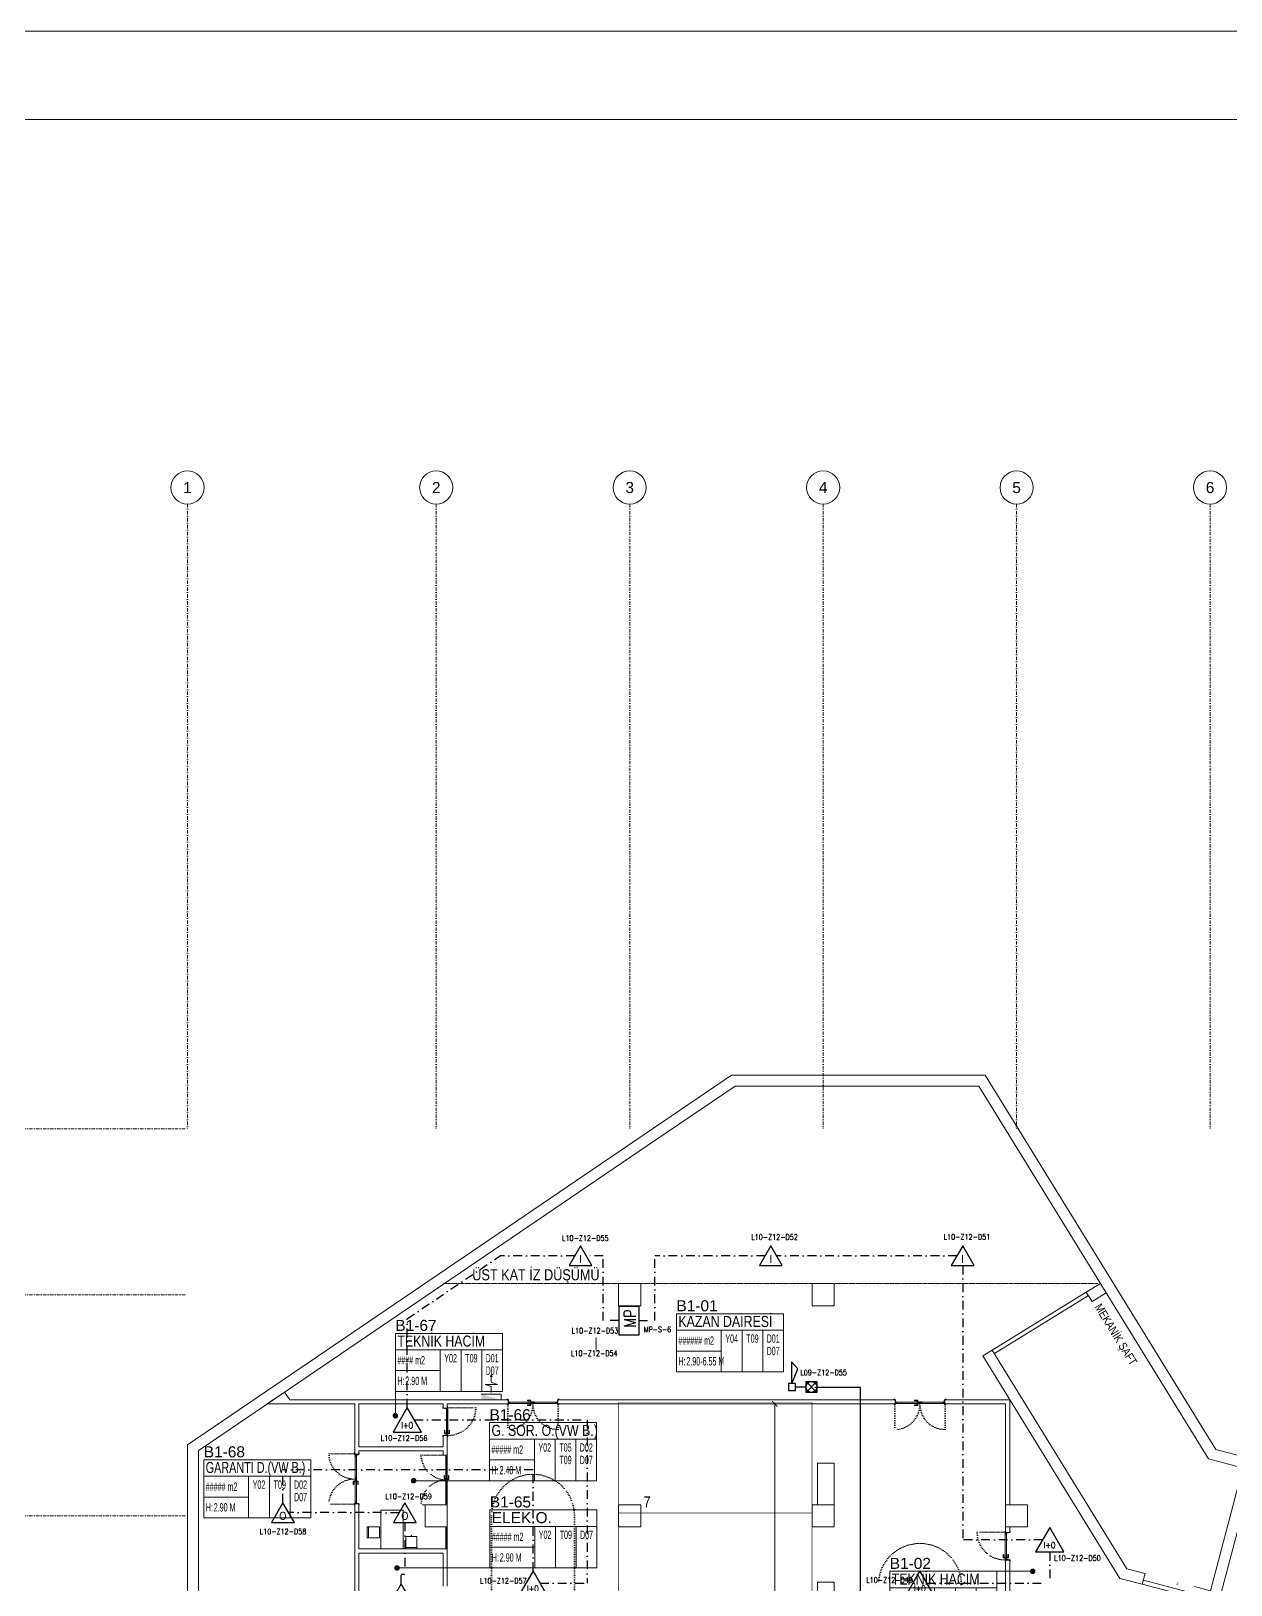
# Model space of a CAD drawing. Header units: metres. Extents: x -19121 to 152404, y -12107 to 29421.
# Drawn here: x 55434 to 59776, y 6980 to 12601 of the extents above; entities that cross this region are included whole.
import ezdxf
from ezdxf.enums import TextEntityAlignment as Align

# ---------------------------------------------------------------- set-up
doc = ezdxf.new("R2010")
doc.units = ezdxf.units.M
doc.header["$LTSCALE"] = 50
doc.header["$MEASUREMENT"] = 0
for name, pattern in [('DASHDOT', [25.4, 12.7, -6.35, 0, -6.35]), ('DASHDOT2', [0.5, 0.25, -0.125, 0, -0.125]), ('DOT2', [0.125, 0, -0.125]), ('DOT5', [0.75, 0, -0.75]), ('HIDDEN', [0.375, 0.25, -0.125])]:
    doc.linetypes.add(name, pattern=pattern)
doc.layers.get('0').update_dxf_attribs({"color": 9, "lineweight": 9})
for name, color, linetype, lineweight in [('00', 9, 'Continuous', 9), ('01', 9, 'Continuous', 9), ('05', 9, 'Continuous', 9), ('06B', 9, 'Continuous', 9), ('06C', 9, 'Continuous', 9), ('06D', 9, 'Continuous', 9), ('09', 9, 'Continuous', 9), ('10', 9, 'Continuous', 9), ('15', 9, 'Continuous', 9), ('20', 9, 'DOT2', 9), ('21', 9, 'Continuous', 9), ('21_mahal200', 9, 'Continuous', 9), ('24', 9, 'DASHDOT2', 9), ('25', 9, 'Continuous', 9), ('32-ekipman', 9, 'Continuous', 9), ('40A', 9, 'Continuous', 9), ('E-DEDEKTÖR NUMARALARI', 20, 'Continuous', 30), ('E-KABLO', 7, 'Continuous', 30), ('E-KOMBİNE DEDEKTÖR (ISI+OPTİK DUMAN)', 7, 'Continuous', 30), ('E-OPTİK DUMAN DEDEKTÖRÜ', 7, 'Continuous', 30), ('E-SABİT SICAKLIK DEDEKTÖRÜ', 7, 'Continuous', 30), ('E-YANGIN İHBAR KORNASI+FLAŞÖR', 7, 'Continuous', 30), ('E-YAZI', 7, 'Continuous', 30)]:
    doc.layers.add(name, color=color, linetype=linetype, lineweight=lineweight)
doc.styles.add('Arial', font='arial.ttf', dxfattribs={"height": 2.5})
doc.styles.add('E-YAZI', font='txttw.shx', dxfattribs={"height": 200})
doc.styles.add('MuuM_TEXT-STANDART', font='ARIALN.TTF')
doc.dimstyles.new('MuuM_DIM200', dxfattribs={"dimscale": 20, "dimtxt": 2, "dimasz": 1, "dimexe": 1, "dimexo": 1, "dimgap": 1, "dimtad": 1, "dimdec": 1, "dimrnd": 0.5, "dimdsep": 46, "dimtxsty": 'MuuM_TEXT-STANDART', "dimblk": 'ARCHTICK', "dimcen": 0, "dimdle": 0.15, "dimclrd": 256, "dimclre": 256, "dimclrt": 256, "dimadec": 0, "dimazin": 0, "dimtfac": 5, "dimtdec": 1, "dimtix": 1, "dimtmove": 2, "dimatfit": 3, "dimldrblk": 'DOT', "dimfxl": 3, "dimfxlon": 1, "dimtolj": 1, "dimlwd": -1, "dimlwe": -1, "dimarcsym": 0})

# ---------------------------------------------------------------- blocks, each defined once
blk = doc.blocks.new('0_aks')
at = {"linetype": 'Continuous'}
blk.add_circle((0, 0), 3, dxfattribs=at)
at = {"style": 'Arial'}
blk.add_attdef('AKS', text='', height=2, dxfattribs=at).set_placement((0, 0), align=Align.MIDDLE_CENTER)
blk = doc.blocks.new('p-akslar_yeni')
at = {"layer": '24'}
for points in [[(6415, 2315.1), (6415, 55)], [(7315, 2315.1), (7315, 55)], [(8015, 2315.1), (8015, 55)], [(8715, 2315.1), (8715, 55)], [(9415, 2315.1), (9415, 55)], [(10115, 2315.1), (10115, 55)], [(-2190, 55), (6415, 55)], [(-2190, -545), (6415, -545)], [(-2190, -1345), (6415, -1345)]]:
    blk.add_lwpolyline(points, dxfattribs=at)
at = {"layer": '21', "xscale": 20, "yscale": 20, "zscale": 20}
for p, values in [((6415, 2375.1), {'AKS': '1'}), ((7315, 2375.1), {'AKS': '2'}), ((8015, 2375.1), {'AKS': '3'}), ((8715, 2375.1), {'AKS': '4'}), ((9415, 2375.1), {'AKS': '5'}), ((10115, 2375.1), {'AKS': '6'})]:
    blk.add_blockref('0_aks', p, dxfattribs=at).add_auto_attribs(values)
blk = doc.blocks.new('100_KOMBİNE DEDEKTÖR (ISI+OPTİK DUMAN) 085')
at = {"layer": 'E-KOMBİNE DEDEKTÖR (ISI+OPTİK DUMAN)', "color": 4}
blk.add_lwpolyline([(2.55, 0), (0, 4.42), (-2.55, 0)], close=True, dxfattribs=at)
at = {"layer": 'E-KOMBİNE DEDEKTÖR (ISI+OPTİK DUMAN)', "color": 3, "style": 'E-YAZI', "width": 0.8}
blk.add_text('I+O', height=1.102, dxfattribs=at).set_placement((-0.02, 1.22), align=Align.MIDDLE)
blk = doc.blocks.new('100_OPTİK DUMAN DEDEKTÖRÜ 085')
at = {"layer": 'E-OPTİK DUMAN DEDEKTÖRÜ', "color": 4}
blk.add_lwpolyline([(2.06, 0), (0, 3.57), (-2.06, 0)], close=True, dxfattribs=at)
at = {"layer": 'E-OPTİK DUMAN DEDEKTÖRÜ', "color": 3, "style": 'E-YAZI'}
blk.add_text('O', height=1.36, dxfattribs=at).set_placement((-0.02, 1.2), align=Align.MIDDLE)
blk = doc.blocks.new('100_SABİT SICAKLIK DEDEKTÖRÜ 085')
at = {"layer": 'E-SABİT SICAKLIK DEDEKTÖRÜ', "color": 4}
blk.add_lwpolyline([(2.06, 0), (0, 3.57), (-2.06, 0)], close=True, dxfattribs=at)
at = {"layer": 'E-SABİT SICAKLIK DEDEKTÖRÜ', "color": 3, "style": 'E-YAZI'}
blk.add_text('I', height=1.36, dxfattribs=at).set_placement((-0.02, 1.2), align=Align.MIDDLE)
blk = doc.blocks.new('100_YANGIN İHBAR KORNASI+FLAŞÖR 085')
at = {"layer": 'E-YANGIN İHBAR KORNASI+FLAŞÖR', "color": 4}
for p, q in [((0.56, 5.32), (0.56, 1.4)), ((1.69, 4.04), (0.56, 5.32)), ((0.58, 1.4), (1.69, 4.04)), ((-0.02, 1.4), (-0.02, 0.11)), ((1.27, 1.4), (-0.02, 1.4)), ((-0.02, 0.11), (1.27, 0.11)), ((1.27, 0.11), (1.27, 1.4)), ((1.27, 0.76), (3.17, 0.76)), ((3.17, 1.74), (5.13, -0.22))]:
    blk.add_line(p, q, dxfattribs=at)
blk.add_lwpolyline([(3.17, -0.22), (3.17, 1.74), (5.13, 1.74), (5.13, -0.22)], close=True, dxfattribs=at)
blk.add_lwpolyline([(5.13, 1.74), (3.17, -0.22)], dxfattribs=at)
blk.add_circle((4.15, 0.76), 0.979, dxfattribs=at)
blk = doc.blocks.new('E-MODUL PANOLARI')
at = {"layer": 'E-KABLO', "color": 1}
blk.add_lwpolyline([(-49, 66.9), (49, 66.9), (49, 0), (-49, 0)], close=True, dxfattribs=at)
at = {"layer": 'E-KABLO', "color": 1, "style": 'E-YAZI', "width": 0.8}
blk.add_text('MP', height=40, dxfattribs=at).set_placement((-23, 9.5))
blk = doc.blocks.new('p-kolon_80x80')
blk.add_lwpolyline([(-40, -40), (40, -40), (40, 40), (-40, 40)], close=True)
blk = doc.blocks.new('1.bod.mimari.elk')
at = {"layer": '01'}
for points in [[(5506.7, -1741.2), (4752.4, -1474.9), (3694.6, -1194.2), (2863.6, 154.4), (1981.2, 154.4), (1695, -40), (1695, -40), (60, -1150.3), (40, -1163.9), (40, -1188.2), (40, -1370), (40, -1370), (40, -1430), (40, -1430), (40, -1850)], [(0, -2945), (0, -1142.7), (1968.9, 194.4), (2885.9, 194.4), (3720.3, -1159.7), (4764.2, -1436.6), (5520, -1703.5)], [(3252.2, -590.6), (3303.3, -559.2), (3324.2, -593.2), (3273.2, -624.7), (3252.2, -590.6)], [(3454.8, -1647.7), (3373.6, -1626.4), (2877.6, -821.5), (2911.6, -800.5), (2911.6, -800.5), (3399.2, -1591.8), (3464.9, -1609)], [(3643.2, -1655.6), (3701.4, -1670.8), (3819, -1227.3), (3857.7, -1237.5), (3729.8, -1719.6), (3633.1, -1694.3)], [(3454.8, -1647.7), (3464.9, -1609)]]:
    blk.add_lwpolyline(points, dxfattribs=at)
for p in [(1600, -600), (2300, -600), (900, -1400), (1600, -1400), (2300, -1400), (3000, -1400)]:
    blk.add_blockref('p-kolon_80x80', p, dxfattribs=at)
blk = doc.blocks.new('p-işyeri')
at = {"color": 0, "const_width": 2}
blk.add_lwpolyline([(200, 0), (200, 700), (-200, 700), (-200, 0)], close=True, dxfattribs=at)
blk = doc.blocks.new('prf-scr2')
at = {"linetype": 'DOT2', "ltscale": 10}
blk.add_line((0, 0.2), (0, -1.1), dxfattribs=at)
for p, q in [((-0.1, -0.2), (0.1, -0.3)), ((0.1, -0.2), (-0.1, -0.2)), ((0.1, -0.3), (-0.1, -0.3)), ((-0.1, -0.3), (0.1, -0.4)), ((0.1, -0.4), (-0.1, -0.4)), ((0.1, -0.5), (-0.1, -0.4)), ((-0.1, -0.4), (0.1, -0.4)), ((0.1, -0.6), (-0.1, -0.5)), ((-0.1, -0.5), (0.1, -0.5)), ((-0.1, -0.6), (0.1, -0.7)), ((0.1, -0.6), (-0.1, -0.6)), ((-0.1, -0.6), (0.1, -0.6)), ((-0.1, -0.7), (0.1, -0.8)), ((0.1, -0.7), (-0.1, -0.7)), ((-0.1, -0.8), (0.1, -0.8)), ((0.1, -0.8), (-0.1, -0.8)), ((0.1, -0.2), (0, -0.1)), ((0, -0.2), (0.1, -0.2))]:
    blk.add_line(p, q)
blk.add_lwpolyline([(0.2, 0), (-0.2, 0), (-0.2, 0), (-0.1, -0.1), (0.1, -0.1), (0.2, 0), (0.2, 0)], close=True)
for points in [[(0.2, 0), (-0.2, 0)], [(-0.1, -0.1), (-0.1, -0.2), (-0.1, -0.2), (-0.1, -0.2), (-0.1, -0.2), (-0.1, -0.3), (-0.1, -0.3), (-0.1, -0.3), (-0.1, -0.3), (-0.1, -0.4), (-0.1, -0.4), (-0.1, -0.4), (-0.1, -0.4), (-0.1, -0.4), (-0.1, -0.5), (-0.1, -0.5), (-0.1, -0.5), (-0.1, -0.5), (-0.1, -0.5), (-0.1, -0.5), (-0.1, -0.6), (-0.1, -0.6), (-0.1, -0.6), (-0.1, -0.6), (-0.1, -0.6), (-0.1, -0.7), (-0.1, -0.7), (-0.1, -0.7), (-0.1, -0.7), (-0.1, -0.7), (-0.1, -0.8), (-0.1, -0.8), (-0.1, -0.8), (-0.1, -0.8), (0, -0.9), (0, -0.9), (0, -0.9), (0.1, -0.8), (0.1, -0.8), (0.1, -0.7), (0.1, -0.7), (0.1, -0.7), (0.1, -0.7), (0.1, -0.7), (0.1, -0.7), (0.1, -0.6), (0.1, -0.6), (0.1, -0.6), (0.1, -0.6), (0.1, -0.6), (0.1, -0.5), (0.1, -0.5), (0.1, -0.5), (0.1, -0.5), (0.1, -0.4), (0.1, -0.4), (0.1, -0.4), (0.1, -0.4), (0.1, -0.4), (0.1, -0.3), (0.1, -0.3), (0.1, -0.3), (0.1, -0.3), (0.1, -0.3), (0.1, -0.3), (0.1, -0.2), (0.1, -0.2), (0.1, -0.2), (0.1, -0.2), (0.1, -0.2), (0.1, -0.1)]]:
    blk.add_lwpolyline(points)
blk = doc.blocks.new('gr-p-barel kilitli kapı kolu')
at = {"flags": 128}
for points in [[(-0.9, 0.8), (-0.9, 4.9), (-11.7, 4.9), (-11.7, 6.7), (0.9, 6.7), (0.9, 0.8)], [(-0.8, 5), (0.8, 6.6)]]:
    blk.add_lwpolyline(points, dxfattribs=at)
blk.add_lwpolyline([(-2.75, 0), (-2.75, 0.7), (2.75, 0.7), (2.75, 0)])
blk.add_lwpolyline([(-1.3, 0.7), (1.3, 0.7), (1.3, 0.8), (-1.3, 0.8)], close=True)
blk = doc.blocks.new('p-de-02')
at = {"layer": '06C'}
blk.add_lwpolyline([(106.3, -16.6, 1), (106.3, -15.8), (104.3, -15.8), (104.3, -16.6), (106.4, -16.6)], format="xyb", dxfattribs=at)
blk.add_arc((106.3, -16.2), 0.5, 233.1301, 126.8699, dxfattribs=at)
at = {"layer": '09'}
for p, q in [((108.1, -16.7), (108.1, -16.6)), ((108.2, -16.7), (108.2, -16.6)), ((108.3, -16.6), (108.3, -16.7)), ((108.4, -16.7), (108.4, -16.6)), ((108.5, -16.6), (108.5, -16.7)), ((108.6, -16.7), (108.6, -16.6)), ((108.7, -16.6), (108.7, -16.7)), ((108.8, -16.6), (108.8, -16.7)), ((109.3, -21.9), (109.3, -21.7)), ((109.4, -21.7), (109.4, -21.9)), ((109.5, -21.9), (109.5, -21.7)), ((109.6, -21.7), (109.6, -21.9)), ((109.7, -21.9), (109.7, -21.7)), ((109.8, -21.7), (109.8, -21.9)), ((109.9, -21.9), (109.9, -21.7)), ((110, -21.9), (110, -21.7))]:
    blk.add_line(p, q, dxfattribs=at)
at = {"layer": '10'}
for points in [[(14.2, -6.8, -0.414214), (14.3, -6.7), (18.7, -6.7, -0.414214), (18.8, -6.8), (18.8, -14.1), (19, -14.1), (19, -6.8, 0.414214), (18.7, -6.5), (14.3, -6.5, 0.414214), (14, -6.8), (14, -7.7, 0.414214), (14.3, -8), (15.4, -8), (15.4, -7.8), (14.3, -7.8, -0.414214), (14.2, -7.7)], [(19, -9.7, -0.414214), (19.3, -9.4), (20.3, -9.4, -0.414214), (20.6, -9.7), (20.6, -16.1, -0.414214), (20.3, -16.4, -0.414214), (20, -16.1), (20, -15.2), (19, -15.2), (19, -24.2, -0.414214), (18.7, -24.5), (14.3, -24.5, -0.414214), (14, -24.2), (14, -23.3, -0.414214), (14.3, -23), (15.4, -23), (15.4, -23.2), (14.3, -23.2, 0.414214), (14.2, -23.3), (14.2, -24.2, 0.414214), (14.3, -24.3), (18.7, -24.3, 0.414214), (18.8, -24.2), (18.8, -15), (20.2, -15), (20.2, -16.1, 0.414214), (20.3, -16.2, 0.414214), (20.4, -16.1), (20.4, -9.7, 0.414214), (20.3, -9.6), (19.3, -9.6, 0.414214), (19.2, -9.7), (19.2, -10.6), (19, -10.6)], [(18.4, -25), (19.8, -24.4), (19.8, -21.5), (20, -21.5), (20, -24.5), (18.5, -25.2, -14.796002)], [(198.6, -9.7, 0.414214), (198.3, -9.4), (197.3, -9.4, 0.414214), (197, -9.7), (197, -16.1, 0.414214), (197.3, -16.4, 0.414214), (197.6, -16.1), (197.6, -15.2), (198.6, -15.2), (198.6, -24.2, 0.414214), (198.9, -24.5), (203.3, -24.5, 0.414214), (203.6, -24.2), (203.6, -23.3, 0.414214), (203.3, -23), (202.2, -23), (202.2, -23.2), (203.3, -23.2, -0.414214), (203.4, -23.3), (203.4, -24.2, -0.414214), (203.3, -24.3), (198.9, -24.3, -0.414214), (198.8, -24.2), (198.8, -15), (197.4, -15), (197.4, -16.1, -0.414214), (197.3, -16.2, -0.414214), (197.2, -16.1), (197.2, -9.7, -0.414214), (197.3, -9.6), (198.3, -9.6, -0.414214), (198.4, -9.7), (198.4, -10.6), (198.6, -10.6)], [(199.2, -25), (197.8, -24.4), (197.8, -21.5), (197.6, -21.5), (197.6, -24.5), (199.1, -25.2, 14.796002)], [(203.4, -6.8, 0.414214), (203.3, -6.7), (198.9, -6.7, 0.414214), (198.8, -6.8), (198.8, -14.1), (198.6, -14.1), (198.6, -6.8, -0.414214), (198.9, -6.5), (203.3, -6.5, -0.414214), (203.6, -6.8), (203.6, -7.7, -0.414214), (203.3, -8), (202.2, -8), (202.2, -7.8), (203.3, -7.8, 0.414214), (203.4, -7.7)]]:
    blk.add_lwpolyline(points, format="xyb", close=True, dxfattribs=at)
for points in [[(108.2, -20.1), (108.2, -18.1), (108.5, -18.1), (108.5, -17), (20.3, -17), (20.3, -18.1), (20.6, -18.1), (20.6, -20.1), (20.3, -20.1), (20.3, -18.3), (20, -18.3), (20, -16.7), (108.8, -16.7), (108.8, -18.3), (108.5, -18.3), (108.5, -20.1)], [(108.2, -18.1), (108.2, -20.1), (108.8, -20.1), (108.8, -21.7), (20, -21.7), (20, -20.1), (20.6, -20.1), (20.6, -18.1), (20.9, -18.1), (20.9, -20.3), (20.3, -20.3), (20.3, -21.4), (108.5, -21.4), (108.5, -20.3), (107.9, -20.3), (107.9, -18.1), (108.2, -18.1)], [(109.9, -20.1), (109.9, -18.1), (109.6, -18.1), (109.6, -17), (197.3, -17), (197.3, -18.1), (197, -18.1), (197, -20.1), (197.3, -20.1), (197.3, -18.3), (197.6, -18.3), (197.6, -16.7), (109.3, -16.7), (109.3, -18.3), (109.6, -18.3), (109.6, -20.1)], [(109.9, -18.1), (109.9, -20.1), (109.3, -20.1), (109.3, -21.7), (197.6, -21.7), (197.6, -20.1), (197, -20.1), (197, -18.1), (196.7, -18.1), (196.7, -20.3), (197.3, -20.3), (197.3, -21.4), (109.6, -21.4), (109.6, -20.3), (110.2, -20.3), (110.2, -18.1), (109.9, -18.1)]]:
    blk.add_lwpolyline(points, dxfattribs=at)
for points in [[(20.9, -17.2), (26.9, -17.2), (26.9, -21.2), (20.9, -21.2)], [(21.2, -17.5), (26.6, -17.5), (26.6, -20.9), (21.2, -20.9)], [(107.9, -17.2), (101.9, -17.2), (101.9, -21.2), (107.9, -21.2)], [(107.6, -17.5), (102.2, -17.5), (102.2, -20.9), (107.6, -20.9)], [(108.1, -22.4), (110, -22.4), (110, -21.9), (108.1, -21.9), (107.5, -21.9), (107.5, -22.4)], [(110, -16.1), (108.1, -16.1), (108.1, -16.6), (110.6, -16.6), (110.6, -16.6), (110.6, -16.1)], [(110.2, -17.2), (116.2, -17.2), (116.2, -21.2), (110.2, -21.2)], [(110.5, -17.5), (115.9, -17.5), (115.9, -20.9), (110.5, -20.9)], [(196.7, -17.2), (192.7, -17.2), (192.7, -21.2), (196.7, -21.2)], [(196.4, -17.5), (193, -17.5), (193, -20.9), (196.4, -20.9)]]:
    blk.add_lwpolyline(points, close=True, dxfattribs=at)
for centre in [(17.8, -25.5), (199.8, -25.5)]:
    blk.add_circle(centre, 0.55, dxfattribs=at)
at = {"layer": '20'}
for p, q in [((17.8, -25.5), (17.8, -116)), ((199.8, -25.5), (199.8, -116))]:
    blk.add_line(p, q, dxfattribs=at)
at = {"layer": '20', "linetype": 'HIDDEN'}
for points in [[(18.6, -24.3), (18.6, -23), (17.1, -23), (17.1, -24.3)], [(18.4, -25), (18.4, -23.2), (17.3, -23.2), (17.3, -25)], [(199, -24.3), (199, -23), (200.5, -23), (200.5, -24.3)], [(199.2, -25), (199.2, -23.2), (200.3, -23.2), (200.3, -25)]]:
    blk.add_lwpolyline(points, dxfattribs=at)
at = {"layer": '20'}
for centre, start, end in [((17.8, -25.5), 270, 2.4057), ((199.8, -25.5), 177.5943, 270)]:
    blk.add_arc(centre, 90.5, start, end, dxfattribs=at)
at = {"layer": '06B', "xscale": -1}
blk.add_blockref('gr-p-barel kilitli kapı kolu', (117.3, -16.7), dxfattribs=at)
at = {"layer": '06B', "rotation": 180}
blk.add_blockref('gr-p-barel kilitli kapı kolu', (117.3, -21.7), dxfattribs=at)
at = {"layer": '10', "xscale": -1, "rotation": 90}
for p in [(20.3, -19.2), (109.6, -19.2)]:
    blk.add_blockref('prf-scr2', p, dxfattribs=at)
at = {"layer": '10', "rotation": 270}
for p in [(108.5, -19.2), (197.3, -19.2)]:
    blk.add_blockref('prf-scr2', p, dxfattribs=at)
blk = doc.blocks.new('K-SAC-01')
at = {"layer": '10'}
for points in [[(-4.6, 16.2, -0.414214), (-4.5, 16.3), (-0.1, 16.3, -0.414214), (0, 16.2), (0, 5.9), (0.2, 5.9), (0.2, 16.2, 0.414214), (-0.1, 16.5), (-4.5, 16.5, 0.414214), (-4.8, 16.2), (-4.8, 15.3, 0.414214), (-4.5, 15), (-3.4, 15), (-3.4, 15.2), (-4.5, 15.2, -0.414214), (-4.6, 15.3)], [(0.2, 10.3, -0.414214), (0.5, 10.6), (1.5, 10.6, -0.414214), (1.8, 10.3), (1.8, 3.9, -0.414214), (1.5, 3.6, -0.414214), (1.2, 3.9), (1.2, 4.8), (0.2, 4.8), (0.2, -1.2, -0.414214), (-0.1, -1.5), (-4.5, -1.5, -0.414214), (-4.8, -1.2), (-4.8, -0.3, -0.414214), (-4.5, 0), (-3.4, 0), (-3.4, -0.2), (-4.5, -0.2, 0.414214), (-4.6, -0.3), (-4.6, -1.2, 0.414214), (-4.5, -1.3), (-0.1, -1.3, 0.414214), (0, -1.2), (0, 5), (1.4, 5), (1.4, 3.9, 0.414214), (1.5, 3.8, 0.414214), (1.6, 3.9), (1.6, 10.3, 0.414214), (1.5, 10.4), (0.5, 10.4, 0.414214), (0.4, 10.3), (0.4, 9.4), (0.2, 9.4)], [(-0.4, -2), (1, -1.4), (1, 1.5), (1.2, 1.5), (1.2, -1.5), (-0.3, -2.2, -14.796002)], [(99.8, 10.3, 0.414214), (99.5, 10.6), (98.5, 10.6, 0.414214), (98.2, 10.3), (98.2, 3.9, 0.414214), (98.5, 3.6, 0.414214), (98.8, 3.9), (98.8, 4.8), (99.8, 4.8), (99.8, -1.2, 0.414214), (100.1, -1.5), (104.5, -1.5, 0.414214), (104.8, -1.2), (104.8, -0.3, 0.414214), (104.5, 0), (103.4, 0), (103.4, -0.2), (104.5, -0.2, -0.414214), (104.6, -0.3), (104.6, -1.2, -0.414214), (104.5, -1.3), (100.1, -1.3, -0.414214), (100, -1.2), (100, 5), (98.6, 5), (98.6, 3.9, -0.414214), (98.5, 3.8, -0.414214), (98.4, 3.9), (98.4, 10.3, -0.414214), (98.5, 10.4), (99.5, 10.4, -0.414214), (99.6, 10.3), (99.6, 9.4), (99.8, 9.4)], [(104.6, 16.2, 0.414214), (104.5, 16.3), (100.1, 16.3, 0.414214), (100, 16.2), (100, 5.9), (99.8, 5.9), (99.8, 16.2, -0.414214), (100.1, 16.5), (104.5, 16.5, -0.414214), (104.8, 16.2), (104.8, 15.3, -0.414214), (104.5, 15), (103.4, 15), (103.4, 15.2), (104.5, 15.2, 0.414214), (104.6, 15.3)]]:
    blk.add_lwpolyline(points, format="xyb", close=True, dxfattribs=at)
for points in [[(98.8, 0.1), (98.8, 2.1), (99.1, 2.1), (99.1, 3.2), (1.5, 3.2), (1.5, 2.1), (1.8, 2.1), (1.8, 0.1), (1.5, 0.1), (1.5, 1.9), (1.2, 1.9), (1.2, 3.5), (99.4, 3.5), (99.4, 1.9), (99.1, 1.9), (99.1, 0.1)], [(98.8, 2.1), (98.8, 0.1), (99.4, 0.1), (99.4, -1.5), (1.2, -1.5), (1.2, 0.1), (1.8, 0.1), (1.8, 2.1), (2.1, 2.1), (2.1, -0.1), (1.5, -0.1), (1.5, -1.2), (99.1, -1.2), (99.1, -0.1), (98.5, -0.1), (98.5, 2.1), (98.8, 2.1)]]:
    blk.add_lwpolyline(points, dxfattribs=at)
for points in [[(2.1, 3), (8.1, 3), (8.1, -1), (2.1, -1)], [(2.4, 2.7), (7.8, 2.7), (7.8, -0.7), (2.4, -0.7)], [(98.5, 3), (92.5, 3), (92.5, -1), (98.5, -1)], [(98.2, 2.7), (92.8, 2.7), (92.8, -0.7), (98.2, -0.7)]]:
    blk.add_lwpolyline(points, close=True, dxfattribs=at)
blk.add_circle((-0.9, -2.5), 0.55, dxfattribs=at)
at = {"layer": '20', "linetype": 'HIDDEN'}
for points in [[(-0.2, -1.3), (-0.2, 0), (-1.7, 0), (-1.7, -1.3)], [(-0.4, -2), (-0.4, -0.2), (-1.5, -0.2), (-1.5, -2)]]:
    blk.add_lwpolyline(points, dxfattribs=at)
at = {"layer": '20'}
blk.add_lwpolyline([(-0.9, -2.5), (-0.9, -102.9)], dxfattribs=at)
blk.add_arc((-0.9, -2.5), 100.4, 270, 1.5131, dxfattribs=at)
at = {"layer": '06B'}
blk.add_blockref('gr-p-barel kilitli kapı kolu', (91.4, 3.5), dxfattribs=at)
at = {"layer": '06B', "xscale": -1, "rotation": 180}
blk.add_blockref('gr-p-barel kilitli kapı kolu', (91.4, -1.5), dxfattribs=at)
at = {"layer": '10', "xscale": -1, "rotation": 90}
blk.add_blockref('prf-scr2', (1.5, 1), dxfattribs=at)
at = {"layer": '10', "rotation": 270}
blk.add_blockref('prf-scr2', (99.1, 1.2), dxfattribs=at)
blk = doc.blocks.new('_ArchTick')
at = {"color": 0, "linetype": 'ByBlock', "const_width": 0.15}
blk.add_lwpolyline([(-0.5, -0.5), (0.5, 0.5)], dxfattribs=at)
blk = doc.blocks.new('*D452')
at = {"layer": '25', "transparency": 16777216}
for p, q in [((92079.7, 5767), (92003.8, 5767)), ((92023.8, -1056), (92023.8, 5770)), ((92079.7, -1053), (92003.8, -1053))]:
    blk.add_line(p, q, dxfattribs=at)
at = {"layer": '25', "transparency": 16777216, "xscale": 20, "yscale": 20, "zscale": 20}
for p, rotation in [((92023.8, 5767), 90), ((92023.8, -1053), 270)]:
    blk.add_blockref('_ArchTick', p, dxfattribs=dict(at, rotation=rotation))
at = {"layer": '25', "transparency": 16777216, "insert": (91978.3, 2247.9), "char_height": 50, "attachment_point": 5, "rotation": 90, "style": 'MuuM_TEXT-STANDART'}
blk.add_mtext('\\A1;6820', dxfattribs=at)
blk = doc.blocks.new('_Dot')
at = {"color": 0, "linetype": 'ByBlock', "lineweight": -2}
blk.add_line((-0.5, 0), (-1, 0), dxfattribs=at)
at = {"color": 0, "linetype": 'ByBlock', "const_width": 0.5}
blk.add_lwpolyline([(-0.25, 0, 1), (0.25, 0, 1)], format="xyb", close=True, dxfattribs=at)
blk = doc.blocks.new('YD-72-20')
at = {"linetype": 'Continuous'}
for p, q in [((0, 0.714), (-0.028, 0.634)), ((0, 0.714), (0.028, 0.634)), ((0, 0.434), (0, 0.714)), ((0.36, 0), (-0.36, 0)), ((-0.225, 0.355), (0.225, 0.355)), ((-0.225, 0.355), (0, 0.276)), ((0.225, 0.355), (0, 0.434)), ((0, 0.058), (0, 0.276)), ((0.36, 0), (0.36, -0.2))]:
    blk.add_line(p, q, dxfattribs=at)
blk.add_solid([(0.36, -0.2), (-0.36, 0), (-0.36, -0.2)])
blk = doc.blocks.new('b1 yan.dol')
at = {"xscale": 100, "yscale": 100, "zscale": 100}
blk.add_blockref('YD-72-20', (57099.1, -11841.4), dxfattribs=at)
blk = doc.blocks.new('A$C724E0FF5')
at = {"layer": '09'}
for p, q in [((-8844.7, -1647.7), (-8844.8, -1647.8)), ((-8844.6, -1647.7), (-8844.7, -1647.9)), ((-8844.6, -1647.9), (-8844.5, -1647.7)), ((-8844.4, -1647.8), (-8844.5, -1647.9)), ((-8844.4, -1647.9), (-8844.4, -1647.8)), ((-8844.3, -1647.8), (-8844.3, -1648)), ((-8844.2, -1648), (-8844.2, -1647.8)), ((-8844.1, -1648), (-8844.1, -1647.9)), ((-8842.3, -1643), (-8842.3, -1643.2)), ((-8842.2, -1643.2), (-8842.2, -1643)), ((-8842.1, -1643.1), (-8842.1, -1643.2)), ((-8842, -1643.2), (-8842, -1643.1)), ((-8841.9, -1643.1), (-8841.9, -1643.3)), ((-8841.8, -1643.3), (-8841.8, -1643.1)), ((-8841.7, -1643.2), (-8841.7, -1643.3)), ((-8841.6, -1643.2), (-8841.6, -1643.3))]:
    blk.add_line(p, q, dxfattribs=at)
blk = doc.blocks.new('p-al-01_a')
at = {"layer": '06B'}
for points in [[(-5, -88.6), (-11.2, -88.6), (-11.2, -73.6), (-9.4, -73.6), (-9.4, -86.4), (-9.4, -86.4), (-5, -86.4), (-5, -88.6)], [(0, -88.6), (6.2, -88.6), (6.2, -73.6), (4.4, -73.6), (4.4, -86.4), (4.4, -86.4), (0, -86.4), (0, -88.6)]]:
    blk.add_lwpolyline(points, dxfattribs=at)
at = {"layer": '06D'}
for p, q in [((-5, -86.9), (-5, -5)), ((0, -5), (0, -86.9)), ((-5, -93.1), (-5, -175)), ((0, -175), (0, -93.1))]:
    blk.add_line(p, q, dxfattribs=at)
at = {"layer": '10'}
for points in [[(-5, 0), (0, 0), (0, -5), (-5, -5)], [(-5, -85), (0, -85), (0, -90), (-5, -90)], [(-5, -95), (0, -95), (0, -90), (-5, -90)], [(-5, -180), (0, -180), (0, -175), (-5, -175)]]:
    blk.add_lwpolyline(points, close=True, dxfattribs=at)
at = {"layer": '15'}
for points in [[(-2.5, -5), (-2.5, -85)], [(-2.5, -175), (-2.5, -95)]]:
    blk.add_lwpolyline(points, dxfattribs=at)
at = {"layer": '20'}
for points in [[(-5.3, 0), (-94.9, 0)], [(-5.3, -180), (-94.9, -180)], [(-5, -180), (-94.9, -180)]]:
    blk.add_lwpolyline(points, dxfattribs=at)
for centre, start, end in [((-1.5, 3.4), 182.0745, 267.6937), ((-1.5, -183.4), 92.3063, 177.9255)]:
    blk.add_arc(centre, 93.5, start, end, dxfattribs=at)
blk = doc.blocks.new('p-sandalye')
blk.add_line((-45, 20), (-45, -20))
blk.add_lwpolyline([(-5, 20), (-50, 20), (-50, -20), (-5, -20)], close=True)
blk.add_point((0, 0.1))
blk = doc.blocks.new('p-masa_servis')
at = {"linetype": 'DOT5'}
blk.add_lwpolyline([(0, 0), (0, 0)], dxfattribs=at)
blk.add_lwpolyline([(0, 0), (0, -80), (140, -80), (140, 0)], close=True)
for p, rotation in [((60, 0), 270), ((50, -110.1), 2.073722e-10)]:
    blk.add_blockref('p-sandalye', p, dxfattribs=dict(rotation=rotation))
blk = doc.blocks.new('p-birim')
blk.add_lwpolyline([(0, 0), (1, 0), (1, 1), (0, 1)], close=True)
blk = doc.blocks.new('prf-10x10')
blk.add_lwpolyline([(-5, -5), (5, -5), (5, 5), (-5, 5)], close=True)
at = {"color": 255}
blk.add_solid([(-5, -5), (5, -5), (-5, 5), (5, 5)], dxfattribs=at)
at = {"layer": '10'}
blk.add_point((0, 0), dxfattribs=at)
blk = doc.blocks.new('*U386')
at = {"layer": '06D'}
blk.add_lwpolyline([(-2.5, 80), (2.5, 80), (2.5, 0), (-2.5, 0)], close=True, dxfattribs=at)
at = {"layer": '15'}
blk.add_lwpolyline([(0, 75), (0, 5)], dxfattribs=at)
at = {"layer": '10', "xscale": 0.5, "yscale": 0.5, "rotation": 90}
for p in [(0, 77.5), (0, 2.5)]:
    blk.add_blockref('prf-10x10', p, dxfattribs=at)
blk = doc.blocks.new('0_roomno2')
blk.add_lwpolyline([(19.38, -10.5), (0, -10.5), (0, 0), (19.38, 0)], close=True)
for points in [[(0, -3), (19.38, -3)], [(8.12, -3), (8.12, -10.5)], [(11.88, -3), (11.88, -10.5)], [(15.62, -3), (15.62, -10.5)], [(0, -6.75), (8.12, -6.75)]]:
    blk.add_lwpolyline(points)
at = {"style": 'MuuM_TEXT-STANDART', "width": 0.6}
blk.add_text('H:', height=1.5, dxfattribs=at).set_placement((0.35, -8.61), align=Align.MIDDLE_LEFT)
at = {"style": 'Arial'}
blk.add_attdef('ODANO', (0, 1.17), '', height=2, dxfattribs=at)
blk.add_attdef('MEKANADI', text='', height=2, dxfattribs=at).set_placement((0.35, -3), align=Align.BOTTOM_LEFT)
at = {"style": 'MuuM_TEXT-STANDART', "width": 0.6}
for tag, p in [('M2', (0.35, -4.88)), ('TEMIZTAVANYUKSEKLIGI', (1.8, -8.61))]:
    blk.add_attdef(tag, text='', height=1.5, dxfattribs=at).set_placement(p, align=Align.MIDDLE_LEFT)
for tag, p in [('YER01', (10, -4.5)), ('TAVAN01', (13.75, -4.5)), ('DUVAR01', (17.5, -4.5)), ('YER02', (10, -6.75)), ('YER03', (10, -9)), ('TAVAN02', (13.75, -6.75)), ('TAVAN03', (13.75, -9)), ('DUVAR02', (17.5, -6.75)), ('DUVAR03', (17.5, -9))]:
    blk.add_attdef(tag, text='', height=1.5, dxfattribs=at).set_placement(p, align=Align.MIDDLE_CENTER)
blk = doc.blocks.new('1.bod.mimari1.elk')
at = {"layer": '00'}
for points in [[(2911.64, -800.47), (3252.18, -590.64)], [(2919.51, -813.24), (3260.05, -603.41)], [(2560.25, -995), (2560.25, -980)], [(620, -1765), (620, -1535), (925, -1535), (925, -1655)], [(940, -1655), (940, -1520), (925, -1520), (925, -1520), (620, -1520), (620, -1357.02), (605, -1357.02), (605, -1520), (605, -1520), (605, -1765)], [(2960, -1460), (2960, -1440), (2975, -1440), (2975, -1460)], [(2960, -1460), (2975, -1460)], [(2960, -1560), (2975, -1560)], [(3725, -1755), (2960, -1755), (2960, -1560)], [(2975, -1560), (2975, -1740), (3725, -1740)], [(3633.07, -1694.3), (3454.79, -1647.67)], [(3636.87, -1679.79), (3458.59, -1633.16)]]:
    blk.add_lwpolyline(points, dxfattribs=at)
for points in [[(288.66, -995), (605, -995), (605, -1177.02), (620, -1177.02), (620, -1165), (925, -1165), (924.75, -1180), (939.75, -1180), (940, -1110), (925, -1110), (925, -1150), (620, -1150), (620, -995), (865, -995), (925, -995), (925, -1010), (940, -1010), (940, -995), (1160, -995), (1160, -995), (1160, -995), (1160, -995), (1160, -995), (1160, -980), (865, -980), (800, -980), (800, -980), (785, -980), (785, -980), (369.63, -980), (351.05, -952.64)], [(2560.25, -995), (1340, -995), (1340, -980), (2560.25, -980), (2560.25, -995)], [(2975, -1360), (2975, -980), (2740.25, -980), (2740.25, -995), (2960, -995), (2960, -1360)]]:
    blk.add_lwpolyline(points, close=True, dxfattribs=at)
at = {"layer": '06D', "linetype": 'DOT2'}
for points in [[(1100, -1400, -1), (1400, -1400, 0)], [(1100, -1400), (1100, -3850, 0.4142136), (1600, -4350), (2300, -4350)], [(1400, -1400), (1400, -3850, 0.4142136), (1600, -4050)], [(2500, -1650, -1), (2800, -1650, 0)]]:
    blk.add_lwpolyline(points, format="xyb", dxfattribs=at)
at = {"layer": '09'}
for p, q in [((3580.26, -1647.68), (3580.22, -1647.83)), ((3580.36, -1647.7), (3580.32, -1647.85)), ((3580.42, -1647.88), (3580.46, -1647.73)), ((3580.55, -1647.75), (3580.51, -1647.9)), ((3580.61, -1647.93), (3580.65, -1647.78)), ((3580.74, -1647.81), (3580.71, -1647.95)), ((3580.8, -1647.98), (3580.84, -1647.83)), ((3580.9, -1648), (3580.94, -1647.86)), ((3582.74, -1643.01), (3582.7, -1643.16)), ((3582.8, -1643.18), (3582.84, -1643.04)), ((3582.93, -1643.06), (3582.9, -1643.21)), ((3582.99, -1643.24), (3583.03, -1643.09)), ((3583.13, -1643.11), (3583.09, -1643.26)), ((3583.19, -1643.29), (3583.22, -1643.14)), ((3583.32, -1643.17), (3583.28, -1643.31)), ((3583.42, -1643.19), (3583.38, -1643.34))]:
    blk.add_line(p, q, dxfattribs=at)
at = {"layer": '20'}
blk.add_lwpolyline([(929.24, -560), (3303.5, -560)], dxfattribs=at)
at = {"xscale": -1, "rotation": 90}
blk.add_blockref('K-SAC-01', (940, -1010), dxfattribs=at)
for name, p in [('p-al-01_a', (939.75, -1180)), ('*U386', (937.5, -1520))]:
    blk.add_blockref(name, p)
at = {"rotation": 270}
blk.add_blockref('K-SAC-01', (2960, -1460), dxfattribs=at)
at = {"layer": '05', "xscale": 60.00000000000003, "yscale": 150}
for p in [(2280, -1360), (2280, -1790)]:
    blk.add_blockref('p-birim', p, dxfattribs=at)
at = {"layer": '05', "rotation": 90.00000000000001}
blk.add_blockref('p-masa_servis', (700, -1520), dxfattribs=at)
at = {"layer": '06D', "color": 89, "linetype": 'HIDDEN', "true_color": 0x2e4d23, "rotation": 90}
for p in [(2260, -1190), (2260, -1590)]:
    blk.add_blockref('p-işyeri', p, dxfattribs=at)
at = {"layer": '06D'}
blk.add_blockref('A$C724E0FF5', (12425, 0), dxfattribs=at)
at = {"layer": '10', "xscale": -1}
for p in [(1358.8, -972), (2759.05, -972)]:
    blk.add_blockref('p-de-02', p, dxfattribs=at)
at = {"layer": '10', "rotation": 270}
blk.add_blockref('p-de-02', (628, -1158.22), dxfattribs=at)
at = {"layer": '21_mahal200'}
ref = blk.add_blockref('0_roomno2', (1769.12, -668.77), dxfattribs=dict(at, xscale=20, yscale=20, zscale=20))
ref.add_attrib('ODANO', 'B1-01', (1769.12, -660.12), dxfattribs={"layer": '0', "height": 40, "style": 'Arial'})
ref.add_attrib('MEKANADI', 'KAZAN DAİRESİ', dxfattribs={"layer": '0', "height": 40, "style": 'Arial', "width": 0.8}).set_placement((1776.12, -728.77), align=Align.BOTTOM_LEFT)
ref.add_attrib('M2', '###### m2', dxfattribs={"layer": '0', "height": 30, "style": 'MuuM_TEXT-STANDART', "width": 0.6}).set_placement((1776.12, -766.27), align=Align.MIDDLE_LEFT)
ref.add_attrib('TEMIZTAVANYUKSEKLIGI', '2.90-6.55 M', dxfattribs={"layer": '0', "height": 30, "style": 'MuuM_TEXT-STANDART', "width": 0.6}).set_placement((1805.12, -840.93), align=Align.MIDDLE_LEFT)
ref.add_attrib('YER01', 'Y04', dxfattribs={"layer": '0', "height": 30, "style": 'MuuM_TEXT-STANDART', "width": 0.6}).set_placement((1969.12, -758.77), align=Align.MIDDLE_CENTER)
ref.add_attrib('TAVAN01', 'T09', dxfattribs={"layer": '0', "height": 30, "style": 'MuuM_TEXT-STANDART', "width": 0.6}).set_placement((2044.12, -758.77), align=Align.MIDDLE_CENTER)
ref.add_attrib('DUVAR01', 'D01', dxfattribs={"layer": '0', "height": 30, "style": 'MuuM_TEXT-STANDART', "width": 0.6}).set_placement((2119.12, -758.77), align=Align.MIDDLE_CENTER)
ref.add_attrib('DUVAR02', 'D07', dxfattribs={"layer": '0', "height": 30, "style": 'MuuM_TEXT-STANDART', "width": 0.6}).set_placement((2119.12, -803.77), align=Align.MIDDLE_CENTER)
ref = blk.add_blockref('0_roomno2', (752.13, -739.87), dxfattribs=dict(at, xscale=20, yscale=20, zscale=20))
ref.add_attrib('ODANO', 'B1-67', (752.13, -731.23), dxfattribs={"layer": '0', "height": 40, "style": 'Arial'})
ref.add_attrib('MEKANADI', 'TEKNİK HACİM', dxfattribs={"layer": '0', "height": 40, "style": 'Arial', "width": 0.8}).set_placement((759.13, -799.87), align=Align.BOTTOM_LEFT)
ref.add_attrib('M2', '#### m2', dxfattribs={"layer": '0', "height": 30, "style": 'MuuM_TEXT-STANDART', "width": 0.6}).set_placement((759.13, -837.37), align=Align.MIDDLE_LEFT)
ref.add_attrib('TEMIZTAVANYUKSEKLIGI', '2.90 M', dxfattribs={"layer": '0', "height": 30, "style": 'MuuM_TEXT-STANDART', "width": 0.6}).set_placement((788.13, -912.03), align=Align.MIDDLE_LEFT)
ref.add_attrib('YER01', 'Y02', dxfattribs={"layer": '0', "height": 30, "style": 'MuuM_TEXT-STANDART', "width": 0.6}).set_placement((952.13, -829.87), align=Align.MIDDLE_CENTER)
ref.add_attrib('TAVAN01', 'T09', dxfattribs={"layer": '0', "height": 30, "style": 'MuuM_TEXT-STANDART', "width": 0.6}).set_placement((1027.13, -829.87), align=Align.MIDDLE_CENTER)
ref.add_attrib('DUVAR01', 'D01', dxfattribs={"layer": '0', "height": 30, "style": 'MuuM_TEXT-STANDART', "width": 0.6}).set_placement((1102.13, -829.87), align=Align.MIDDLE_CENTER)
ref.add_attrib('DUVAR02', 'D07', dxfattribs={"layer": '0', "height": 30, "style": 'MuuM_TEXT-STANDART', "width": 0.6}).set_placement((1102.13, -874.87), align=Align.MIDDLE_CENTER)
ref = blk.add_blockref('0_roomno2', (1092.76, -1062.9), dxfattribs=dict(at, xscale=20, yscale=20, zscale=20))
ref.add_attrib('ODANO', 'B1-66', (1092.76, -1054.26), dxfattribs={"layer": '0', "height": 40, "style": 'Arial'})
ref.add_attrib('MEKANADI', 'G. SOR. O.(VW B.)', dxfattribs={"layer": '0', "height": 40, "style": 'Arial', "width": 0.8}).set_placement((1099.76, -1122.9), align=Align.BOTTOM_LEFT)
ref.add_attrib('M2', '##### m2', dxfattribs={"layer": '0', "height": 30, "style": 'MuuM_TEXT-STANDART', "width": 0.6}).set_placement((1099.76, -1160.4), align=Align.MIDDLE_LEFT)
ref.add_attrib('TEMIZTAVANYUKSEKLIGI', '2.40 M', dxfattribs={"layer": '0', "height": 30, "style": 'MuuM_TEXT-STANDART', "width": 0.6}).set_placement((1128.76, -1235.06), align=Align.MIDDLE_LEFT)
ref.add_attrib('YER01', 'Y02', dxfattribs={"layer": '0', "height": 30, "style": 'MuuM_TEXT-STANDART', "width": 0.6}).set_placement((1292.76, -1152.9), align=Align.MIDDLE_CENTER)
ref.add_attrib('TAVAN01', 'T05', dxfattribs={"layer": '0', "height": 30, "style": 'MuuM_TEXT-STANDART', "width": 0.6}).set_placement((1367.76, -1152.9), align=Align.MIDDLE_CENTER)
ref.add_attrib('DUVAR01', 'D02', dxfattribs={"layer": '0', "height": 30, "style": 'MuuM_TEXT-STANDART', "width": 0.6}).set_placement((1442.76, -1152.9), align=Align.MIDDLE_CENTER)
ref.add_attrib('TAVAN02', 'T09', dxfattribs={"layer": '0', "height": 30, "style": 'MuuM_TEXT-STANDART', "width": 0.6}).set_placement((1367.76, -1197.9), align=Align.MIDDLE_CENTER)
ref.add_attrib('DUVAR02', 'D07', dxfattribs={"layer": '0', "height": 30, "style": 'MuuM_TEXT-STANDART', "width": 0.6}).set_placement((1442.76, -1197.9), align=Align.MIDDLE_CENTER)
ref = blk.add_blockref('0_roomno2', (58.84, -1197.12), dxfattribs=dict(at, xscale=20, yscale=20, zscale=20))
ref.add_attrib('ODANO', 'B1-68', (58.84, -1188.48), dxfattribs={"layer": '0', "height": 40, "style": 'Arial'})
ref.add_attrib('MEKANADI', 'GARANTİ D.(VW B.)', dxfattribs={"layer": '0', "height": 40, "style": 'Arial', "width": 0.7}).set_placement((65.84, -1257.12), align=Align.BOTTOM_LEFT)
ref.add_attrib('M2', '##### m2', dxfattribs={"layer": '0', "height": 30, "style": 'MuuM_TEXT-STANDART', "width": 0.6}).set_placement((65.84, -1294.62), align=Align.MIDDLE_LEFT)
ref.add_attrib('TEMIZTAVANYUKSEKLIGI', '2.90 M', dxfattribs={"layer": '0', "height": 30, "style": 'MuuM_TEXT-STANDART', "width": 0.6}).set_placement((94.84, -1369.28), align=Align.MIDDLE_LEFT)
ref.add_attrib('YER01', 'Y02', dxfattribs={"layer": '0', "height": 30, "style": 'MuuM_TEXT-STANDART', "width": 0.6}).set_placement((258.84, -1287.12), align=Align.MIDDLE_CENTER)
ref.add_attrib('TAVAN01', 'T09', dxfattribs={"layer": '0', "height": 30, "style": 'MuuM_TEXT-STANDART', "width": 0.6}).set_placement((333.84, -1287.12), align=Align.MIDDLE_CENTER)
ref.add_attrib('DUVAR01', 'D02', dxfattribs={"layer": '0', "height": 30, "style": 'MuuM_TEXT-STANDART', "width": 0.6}).set_placement((408.84, -1287.12), align=Align.MIDDLE_CENTER)
ref.add_attrib('DUVAR02', 'D07', dxfattribs={"layer": '0', "height": 30, "style": 'MuuM_TEXT-STANDART', "width": 0.6}).set_placement((408.84, -1332.12), align=Align.MIDDLE_CENTER)
ref = blk.add_blockref('0_roomno2', (1093.91, -1378.49), dxfattribs=dict(at, xscale=20, yscale=20, zscale=20))
ref.add_attrib('ODANO', 'B1-65', (1093.91, -1369.84), dxfattribs={"layer": '0', "height": 40, "style": 'Arial'})
ref.add_attrib('MEKANADI', 'ELEK.O.', dxfattribs={"layer": '0', "height": 40, "style": 'Arial'}).set_placement((1100.91, -1438.49), align=Align.BOTTOM_LEFT)
ref.add_attrib('M2', '##### m2', dxfattribs={"layer": '0', "height": 30, "style": 'MuuM_TEXT-STANDART', "width": 0.6}).set_placement((1100.91, -1475.99), align=Align.MIDDLE_LEFT)
ref.add_attrib('TEMIZTAVANYUKSEKLIGI', '2.90 M', dxfattribs={"layer": '0', "height": 30, "style": 'MuuM_TEXT-STANDART', "width": 0.6}).set_placement((1129.91, -1550.65), align=Align.MIDDLE_LEFT)
ref.add_attrib('YER01', 'Y02', dxfattribs={"layer": '0', "height": 30, "style": 'MuuM_TEXT-STANDART', "width": 0.6}).set_placement((1293.91, -1468.49), align=Align.MIDDLE_CENTER)
ref.add_attrib('TAVAN01', 'T09', dxfattribs={"layer": '0', "height": 30, "style": 'MuuM_TEXT-STANDART', "width": 0.6}).set_placement((1368.91, -1468.49), align=Align.MIDDLE_CENTER)
ref.add_attrib('DUVAR01', 'D07', dxfattribs={"layer": '0', "height": 30, "style": 'MuuM_TEXT-STANDART', "width": 0.6}).set_placement((1443.91, -1468.49), align=Align.MIDDLE_CENTER)
ref = blk.add_blockref('0_roomno2', (2540.94, -1600.8), dxfattribs=dict(at, xscale=20, yscale=20, zscale=20))
ref.add_attrib('ODANO', 'B1-02', (2540.94, -1592.16), dxfattribs={"layer": '0', "height": 40, "style": 'Arial'})
ref.add_attrib('MEKANADI', 'TEKNİK HACİM', dxfattribs={"layer": '0', "height": 40, "style": 'Arial', "width": 0.8}).set_placement((2547.94, -1660.8), align=Align.BOTTOM_LEFT)
ref.add_attrib('M2', '##### m2', dxfattribs={"layer": '0', "height": 30, "style": 'MuuM_TEXT-STANDART', "width": 0.6}).set_placement((2547.94, -1698.3), align=Align.MIDDLE_LEFT)
ref.add_attrib('TEMIZTAVANYUKSEKLIGI', '2.90 M', dxfattribs={"layer": '0', "height": 30, "style": 'MuuM_TEXT-STANDART', "width": 0.6}).set_placement((2576.94, -1772.96), align=Align.MIDDLE_LEFT)
ref.add_attrib('YER01', 'Y04', dxfattribs={"layer": '0', "height": 30, "style": 'MuuM_TEXT-STANDART', "width": 0.6}).set_placement((2740.94, -1690.8), align=Align.MIDDLE_CENTER)
ref.add_attrib('TAVAN01', 'T09', dxfattribs={"layer": '0', "height": 30, "style": 'MuuM_TEXT-STANDART', "width": 0.6}).set_placement((2815.94, -1690.8), align=Align.MIDDLE_CENTER)
ref.add_attrib('DUVAR01', 'D01', dxfattribs={"layer": '0', "height": 30, "style": 'MuuM_TEXT-STANDART', "width": 0.6}).set_placement((2890.94, -1690.8), align=Align.MIDDLE_CENTER)
ref.add_attrib('DUVAR02', 'D07', dxfattribs={"layer": '0', "height": 30, "style": 'MuuM_TEXT-STANDART', "width": 0.6}).set_placement((2890.94, -1735.8), align=Align.MIDDLE_CENTER)
at = {"layer": '32-ekipman'}
blk.add_blockref('b1 yan.dol', (-56000, 10881.42), dxfattribs=at)
at = {"layer": '21', "style": 'MuuM_TEXT-STANDART'}
for s, p in [('ÜST KAT İZ DÜŞÜMÜ', (1491.14, -560)), ('7', (1675.56, -1381.5))]:
    blk.add_text(s, height=40, dxfattribs=at).set_placement(p, align=Align.BOTTOM_RIGHT)
blk.add_text('MEKANİK ŞAFT', height=30, rotation=301.52599, dxfattribs=at).set_placement((3280.93, -644.38))
at = {"layer": '25'}
dim = blk.add_linear_dim(base=(2124.7, -995), p1=(2200.58, -7815), p2=(2200.58, -995), angle=90, dimstyle='MuuM_DIM200', override={"dimtxt": 2.5}, dxfattribs=at)
dim.commit()
dim.dimension.update_dxf_attribs({"geometry": '*D452', "text_midpoint": (2079.17, -4514.08), "dimtype": 128, "insert": (-89899.09, -6762)})
at = {"layer": '21_mahal200'}
for points in [[(752.13, -1038), (752.13, -949.87)], [(817.9, -1272.9), (1092.76, -1272.9)], [(758.29, -1588.49), (1093.91, -1588.49)], [(3058.33, -1600.8), (2928.44, -1600.8)]]:
    blk.add_leader(points, dimstyle='MuuM_DIM200', override={"dimasz": 1, "dimfxl": 10}, dxfattribs=at)

msp = doc.modelspace()

# ---------------------------------------------------------------- linework, layer by layer
at = {"layer": '40A'}
for points in [[(74159.28, -4218.56), (46159.28, -4218.56), (46159.28, 12601.44), (74159.28, 12601.44)], [(46479.28, 12281.44), (71999.52, 12281.44), (71999.52, -3898.56), (46479.28, -3898.56)]]:
    msp.add_lwpolyline(points, close=True, dxfattribs=at)
at = {"layer": 'E-KABLO', "color": 6, "linetype": 'DASHDOT', "ltscale": 0.05}
for p, q in [((56795.34, 7942.76), (57130.97, 8170.68)), ((57401.37, 8170.68), (57130.97, 8170.68)), ((57504.02, 8170.68), (57442.54, 8170.68)), ((57504.02, 7936.1), (57504.02, 8170.68)), ((57690.5, 7936.1), (57690.5, 8170.68)), ((58090.14, 8170.68), (57690.5, 8170.68)), ((58784.3, 8170.68), (58131.31, 8170.68)), ((58804.88, 8135.02), (58804.88, 7143.53)), ((56795.34, 7621.22), (56795.34, 7942.76)), ((57561.67, 7936.1), (57504.02, 7936.1)), ((57632.85, 7936.1), (57690.5, 7936.1)), ((56820.83, 7577.06), (57445.87, 7577.06)), ((57445.87, 7577.06), (57445.87, 6986.18)), ((56345.43, 7277.39), (56345.43, 7396.41)), ((57250.34, 7396.41), (56345.43, 7396.41)), ((57250.34, 7030.35), (57250.34, 7396.41)), ((56766.06, 7241.36), (56366.02, 7241.74)), ((56786.65, 7205.7), (56786.65, 7018.74)), ((59094.29, 7143.53), (58804.88, 7143.53)), ((59119.78, 7099.37), (59119.78, 6986.18)), ((56772.85, 6983.8), (56772.85, 7018.74)), ((56772.85, 7018.74), (56786.65, 7018.74)), ((57275.83, 6986.18), (57445.87, 6986.18)), ((58675.83, 6986.18), (59119.78, 6986.18))]:
    msp.add_line(p, q, dxfattribs=at)
at = {"layer": 'E-KABLO', "color": 5, "linetype": 'Continuous', "ltscale": 0.05}
for p, q in [((58435.4, 7693.98), (58270.35, 7693.98)), ((58435.4, 6427.89), (58435.4, 7693.98))]:
    msp.add_line(p, q, dxfattribs=at)

# ---------------------------------------------------------------- block references
at = {"layer": '06D'}
for name in ['1.bod.mimari.elk', '1.bod.mimari1.elk']:
    msp.add_blockref(name, (56000, 8630), dxfattribs=at)
at = {"layer": '24'}
msp.add_blockref('p-akslar_yeni', (49585, 8575), dxfattribs=at)
at = {"layer": 'E-KABLO', "color": 1, "xscale": 1.063724968549689, "yscale": 1.063724968549689, "zscale": 1.063724968549689, "rotation": 90}
msp.add_blockref('E-MODUL PANOLARI', (57632.85, 7936.1), dxfattribs=at)
at = {"layer": 'E-KOMBİNE DEDEKTÖR (ISI+OPTİK DUMAN)', "xscale": 20, "yscale": 20, "zscale": 20}
for p in [(56795.34, 7532.89), (59119.78, 7099.37), (57250.34, 6942.02), (58650.34, 6942.02), (56772.85, 6895.47)]:
    msp.add_blockref('100_KOMBİNE DEDEKTÖR (ISI+OPTİK DUMAN) 085', p, dxfattribs=at)
at = {"layer": 'E-OPTİK DUMAN DEDEKTÖRÜ', "xscale": 20, "yscale": 20, "zscale": 20}
for p in [(56345.43, 7206.08), (56786.65, 7205.7)]:
    msp.add_blockref('100_OPTİK DUMAN DEDEKTÖRÜ 085', p, dxfattribs=at)
at = {"layer": 'E-SABİT SICAKLIK DEDEKTÖRÜ', "xscale": 20, "yscale": 20, "zscale": 20}
for p in [(57421.96, 8135.02), (58110.73, 8135.02), (58804.88, 8135.02)]:
    msp.add_blockref('100_SABİT SICAKLIK DEDEKTÖRÜ 085', p, dxfattribs=at)
at = {"layer": 'E-YANGIN İHBAR KORNASI+FLAŞÖR', "xscale": 20, "yscale": 20, "zscale": 20}
msp.add_blockref('100_YANGIN İHBAR KORNASI+FLAŞÖR 085', (58174.6, 7681.01), dxfattribs=at)

# ---------------------------------------------------------------- texts
at = {"layer": 'E-DEDEKTÖR NUMARALARI', "style": 'E-YAZI', "width": 0.7}
for s, p in [('L10-Z12-D55', (57355.01, 8224.51)), ('L10-Z12-D52', (58039.81, 8228.39)), ('L10-Z12-D51', (58735.92, 8229.07)), ('L10-Z12-D53', (57389.88, 7889.81)), ('L10-Z12-D54', (57387.54, 7807.97)), ('L09-Z12-D55', (58217.25, 7738.34)), ('L10-Z12-D56', (56699.43, 7500.96)), ('L10-Z12-D59', (56715.67, 7290.03)), ('L10-Z12-D58', (56261.14, 7163.18)), ('L10-Z12-D50', (59135.98, 7067.11)), ('L10-Z12-D57', (57058.39, 6984.86)), ('L10-Z12-D49', (58455.93, 6987.53))]:
    msp.add_text(s, height=20, dxfattribs=at).set_placement(p)
at = {"layer": 'E-KABLO', "color": 4, "style": 'E-YAZI', "width": 0.7}
msp.add_text('.............', height=10, rotation=270, dxfattribs=at).set_placement((57478.01, 7875.35))
at = {"layer": 'E-YAZI', "color": 3, "style": 'E-YAZI', "width": 0.8}
msp.add_text('MP-S-6', height=20, dxfattribs=at).set_placement((57650.9, 7894.11))

doc.saveas('drawing.dxf')
